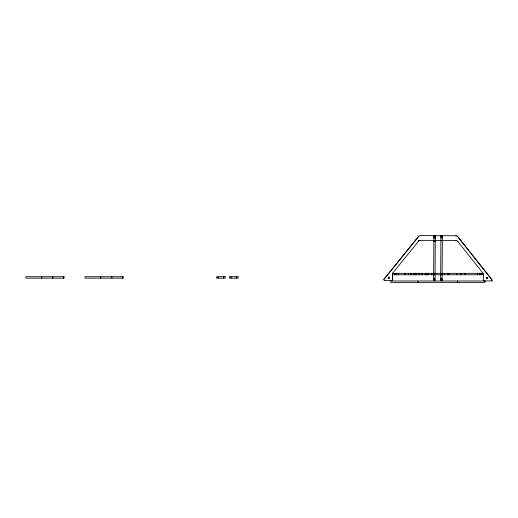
<?xml version="1.0" encoding="UTF-8"?>
<svg xmlns="http://www.w3.org/2000/svg" width="518" height="518" viewBox="0 0 518 518"><rect width="100%" height="100%" fill="white"/><g stroke="black" fill="none" stroke-linecap="round" stroke-linejoin="round"><path stroke-width="0.78" d="M392.592 273.336L392.566 279.467L391.822 280.426M440.986 238.047L440.993 235.684L435.243 235.658L435.308 238.027L433.948 238.021L433.961 235.651L420.577 235.599M442.34 238.053L442.353 235.69L440.928 235.677L440.656 280.724L442.081 280.73L442.346 235.658M483.391 279.837L483.417 273.698L457.867 241.589M433.89 235.651L433.624 280.724L435.042 280.73L435.308 235.658L433.89 235.658L435.308 235.722M389.458 277.862L389.303 277.26M392.437 279.707L392.514 273.336L418.784 240.954M487.503 278.412L487.276 277.557M392.437 279.888L391.64 280.497M388.494 277.26L388.396 278.011M486.596 277.654L486.596 278.535M383.825 279.409L418.803 236.227M418.343 236.7L383.896 279.409A0.906 0.906 0 0 0 384.427 280.523M418.246 241.427L418.958 240.825M418.563 236.37L418.978 236.091M388.623 277.162L388.26 277.862L388.934 278.321M389.374 278.14L389.018 278.302M418.887 240.825L419.347 240.605M419.075 240.708L419.548 240.514M388.552 277.162L388.934 277.078M419.496 235.787L419.988 235.658M420.137 235.625L420.648 235.599M420.117 240.352L420.629 240.333M442.281 235.684L455.659 235.742M420.558 240.333L455.639 240.475M384.356 280.523L391.472 280.549M484.401 280.924L491.524 280.957A0.906 0.906 0 0 0 492.061 279.849L457.595 236.525M440.922 235.774L442.346 235.781M433.89 235.845L435.308 235.852M440.922 235.93L442.346 235.852M433.89 235.93L435.308 235.943M440.922 236.033L442.34 236.046M433.89 236.033L435.308 236.046M440.922 236.156L442.34 236.163M433.89 236.156L435.308 236.163M433.89 236.286L435.308 236.299M440.922 236.286L442.34 236.299M433.883 236.435L435.308 236.441M440.922 236.435L442.34 236.441M440.922 236.765L442.34 236.771M433.883 236.765L435.301 236.771M433.864 240.384L435.282 240.417M433.864 240.449L435.282 240.514L433.864 240.572M433.864 240.663L435.282 240.669M433.857 240.766L435.282 240.773M433.857 240.883L435.282 240.896M433.857 241.019L435.275 241.025M433.857 241.161L435.275 241.174M433.857 241.492L435.275 241.498M433.637 278.263L435.055 278.27M440.676 278.263L442.094 278.289M440.663 279.616L442.087 279.616M433.631 279.616L435.049 279.623M440.663 279.869L442.081 279.888M440.663 280.05L442.081 280.063M440.663 280.212L442.081 280.232M440.663 280.368L442.081 280.368M440.663 280.497L442.081 280.497M440.663 280.588L442.081 280.607M455.587 235.742L456.099 235.768M455.568 240.469L456.08 240.501M487.03 278.716L486.648 278.632M456.008 240.494L456.513 240.592M484.472 280.924L483.98 280.795M456.228 240.533L457.122 240.857M456.462 235.858L456.947 236.027M388.772 278.302L388.422 278.14M456.669 235.936L457.141 236.13M486.719 278.632L486.525 277.654L487.639 277.939M483.89 280.698L483.547 280.419M457.575 241.258L457.944 241.589M457.886 236.856L491.99 279.849A0.906 0.906 0 0 1 491.452 280.957M481.034 273.336L481.034 274.754M479.674 273.336L479.674 274.754M477.266 273.336L477.266 274.754M465.099 273.336L465.099 274.754M460.929 273.336L460.929 274.754M457.627 280.983L457.627 282.401M456.753 273.336L456.753 274.754M456.345 273.336L456.39 274.754M449.313 273.336L449.313 274.754M447.928 273.336L447.94 274.754M444.586 273.336L444.586 274.754M442.696 273.336L442.696 274.754M433.236 273.336L433.236 274.754M431.345 273.336L431.345 274.754M428.004 273.336L427.978 274.754M427.706 273.336L427.706 274.754M426.618 273.336L426.618 274.754M425.259 273.336L425.259 274.754M422.52 273.336L422.52 274.754M421.529 273.336L421.529 274.754M419.179 273.336L419.127 274.754M418.058 280.983L418.058 282.401M416.342 273.336L416.342 274.754M415.002 273.336L415.002 274.754M413.94 273.336L413.94 274.754M413.668 273.336L413.668 274.754M411.273 273.336L411.273 274.754M410.832 273.336L410.832 274.754M408.482 273.336L408.482 274.754M404.966 273.336L404.966 274.754M398.666 273.336L398.666 274.754M396.257 273.336L396.257 274.754M394.897 273.336L394.897 274.754M236.642 276.729L236.642 278.147M230.97 276.729L230.97 278.147M223.731 276.729L223.731 278.147M218.052 276.729L218.052 278.147M122.85 276.729L122.85 278.147M122.727 276.729L122.727 278.147M122.559 276.729L122.559 278.147M111.875 276.729L111.875 278.147M100.79 276.729L100.79 278.147M63.798 276.729L63.798 278.147M63.669 276.729L63.669 278.147M63.5 276.729L63.5 278.147M52.823 276.729L52.823 278.147M41.731 276.729L41.731 278.147M483.417 273.336L392.514 273.336L392.514 274.754L483.417 274.754L483.417 273.336M63.921 276.729L25.9 276.729L25.9 278.147L63.921 278.147L63.921 276.729M122.98 276.729L84.958 276.729L84.958 278.147L122.98 278.147L122.973 276.729M225.149 276.729L216.634 276.729L216.634 278.147L225.149 278.147L225.149 276.729M238.066 276.729L229.545 276.729L229.545 278.147L238.066 278.147L238.066 276.729M484.965 280.983L390.701 280.983L390.701 282.401L484.965 282.401L484.965 280.983"/></g></svg>
